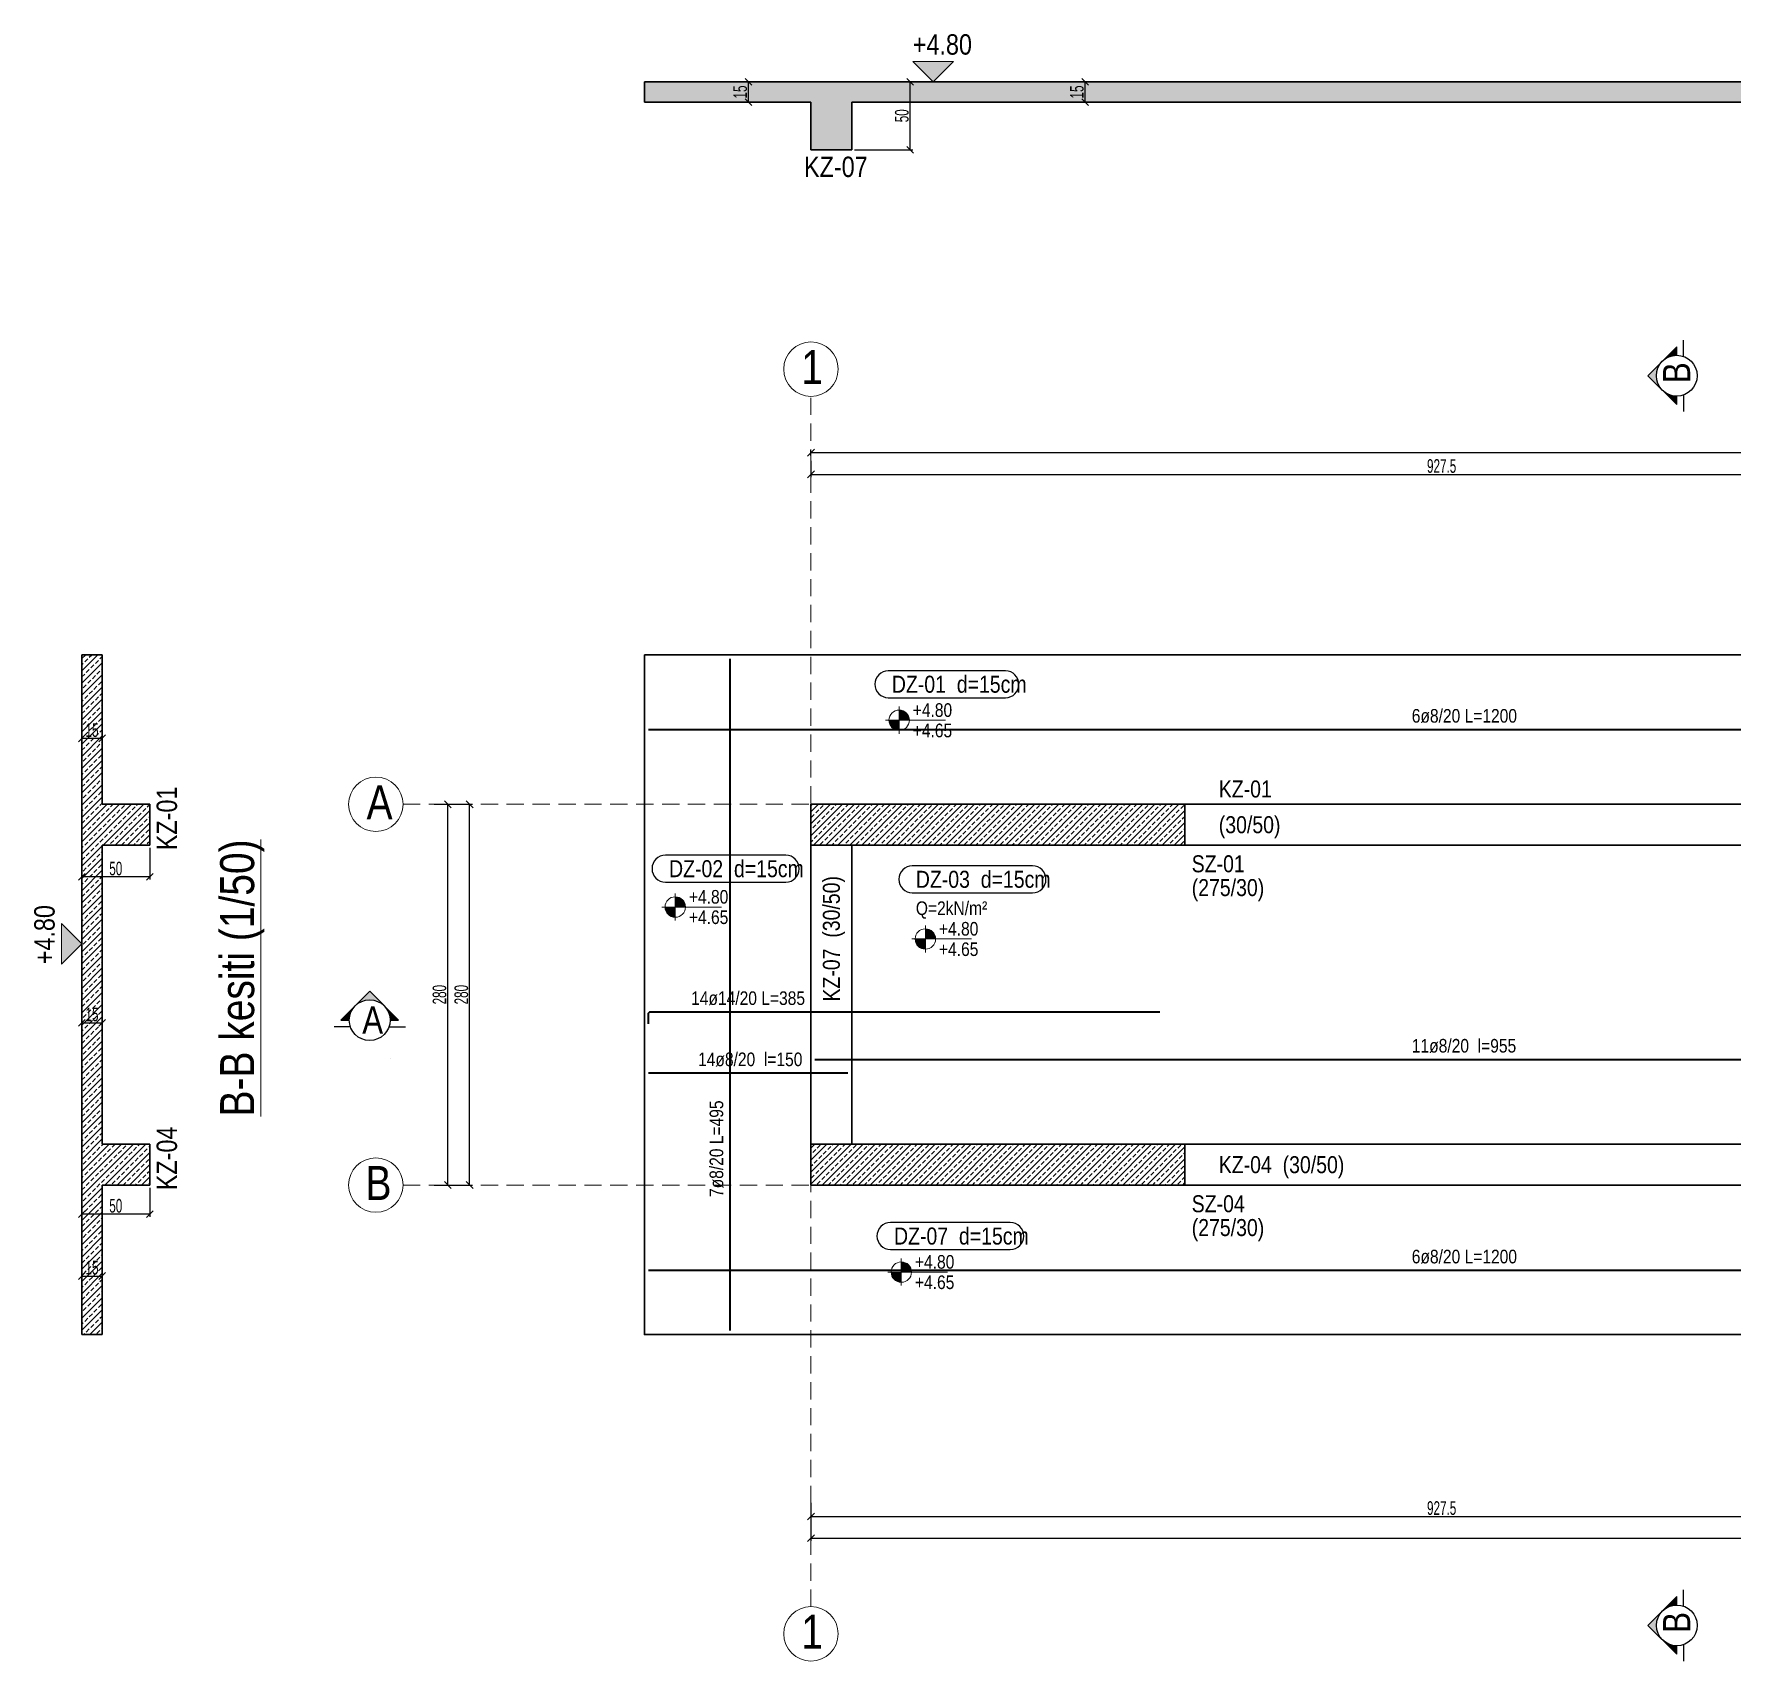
# Model space of a CAD drawing. Header units: millimetres. Extents: x 2453 to 5317, y 563 to 1759.
# Drawn here: x 2453 to 3701, y 563 to 1759 of the extents above; entities that cross this region are included whole.
import ezdxf
from ezdxf.enums import TextEntityAlignment as Align

# ---------------------------------------------------------------- set-up
doc = ezdxf.new("R2010")
doc.units = ezdxf.units.MM
doc.linetypes.add('DASHED', pattern=[19.05, 12.7, -6.35])
for name, color, linetype, lineweight in [('AKS BALONU (BEYKENT)', 7, 'Continuous', 20), ('AKS CIZGISI (BEYKENT)', 252, 'DASHED', 20), ('AKS NO (BEYKENT)', 3, 'Continuous', 20), ('AKS OLCU (BEYKENT)', 200, 'Continuous', 20), ('DONATI (BEYKENT)', 4, 'Continuous', 35), ('DONATI YAZISI (BEYKENT)', 3, 'Continuous', 20), ('DOSEME ISMI (BEYKENT)', 9, 'Continuous', 20), ('DOSEME PAFTA (BEYKENT)', 3, 'Continuous', 20), ('DOSEME SINIRI (BEYKENT)', 2, 'Continuous', 30), ('HASIR CIZGI (BEYKENT)', 1, 'Continuous', 20), ('KESIT (BEYKENT)', 151, 'Continuous', 25), ('KESIT ISMI (BEYKENT)', 6, 'Continuous', 20), ('KIRIS (BEYKENT)', 2, 'Continuous', 30), ('KIRIS ISMI (BEYKENT)', 40, 'Continuous', 20), ('KOLON (BEYKENT)', 3, 'Continuous', 30), ('KOLON ISMI (BEYKENT)', 91, 'Continuous', 20), ('KOT CIZGI (BEYKENT)', 120, 'Continuous', 20), ('KOT YAZI (BEYKENT)', 7, 'Continuous', 20), ('OLCU (BEYKENT)', 14, 'Continuous', 20), ('TARAMA (BEYKENT)', 252, 'Continuous', 25), ('YAZI (BEYKENT)', 140, 'Continuous', 20)]:
    doc.layers.add(name, color=color, linetype=linetype, lineweight=lineweight)
doc.styles.add('DONATI YAZISI (BEYKENT)', font='')
doc.styles.add('DSMOLC-50', font='bahnschrift light condensed', dxfattribs={"width": 0.75, "height": 10})
doc.styles.add('KOT (BEYKENT)', font='')
doc.styles.add('stastyle', font='RomanSTA.ttf')
doc.styles.add('YAZI (BEYKENT)', font='')
doc.styles.get('DONATI YAZISI (BEYKENT)').set_extended_font_data('Bahnschrift Light Condensed')
doc.styles.get('KOT (BEYKENT)').set_extended_font_data('Bahnschrift Light Condensed')
doc.styles.get('YAZI (BEYKENT)').set_extended_font_data('Bahnschrift Light Condensed')
doc.dimstyles.new('DSMOLC-50', dxfattribs={"dimtxt": 10, "dimasz": 5, "dimexe": 2, "dimexo": 2, "dimgap": 1, "dimtad": 1, "dimdec": 1, "dimrnd": 0.5, "dimzin": 12, "dimdsep": 46, "dimtxsty": 'DSMOLC-50', "dimblk": 'OBLIQUE', "dimblk1": 'OBLIQUE', "dimblk2": 'OBLIQUE', "dimcen": 0, "dimclrt": 7, "dimadec": 0, "dimazin": 0, "dimtfac": 1, "dimtdec": 4, "dimtix": 1, "dimtmove": 2, "dimatfit": 3, "dimfxl": 1, "dimtzin": 0, "dimarcsym": 0})
pattern_1 = [(45, (1777.017, -1968.9596), (-4.419417, 4.419417), []), (45, (1781.437, -1968.9596), (-4.419417, 4.419417), [3.125, -1.5625])]

# ---------------------------------------------------------------- blocks, each defined once
blk = doc.blocks.new('_Oblique')
at = {"color": 0, "linetype": 'ByBlock', "lineweight": -2}
blk.add_line((-0.5, -0.5), (0.5, 0.5), dxfattribs=at)
blk = doc.blocks.new('*D28')
at = {"layer": 'AKS OLCU (BEYKENT)', "color": 0, "lineweight": -2, "transparency": 16777216}
for p, q in [((3024.2, 1445.5), (3024.2, 1433.5)), ((3024.2, 1435.5), (3951.7, 1435.5)), ((3951.7, 1445.5), (3951.7, 1433.5))]:
    blk.add_line(p, q, dxfattribs=at)
at = {"layer": 'DEFPOINTS', "color": 0, "transparency": 16777216}
for p in [(3024.2, 1447.5), (3951.7, 1447.5), (3951.7, 1435.5)]:
    blk.add_point(p, dxfattribs=at)
at = {"layer": 'AKS OLCU (BEYKENT)', "color": 0, "lineweight": -2, "transparency": 16777216, "xscale": 5, "yscale": 5, "zscale": 5, "rotation": 180}
blk.add_blockref('_Oblique', (3024.2, 1435.5), dxfattribs=at)
at = {"layer": 'AKS OLCU (BEYKENT)', "color": 0, "lineweight": -2, "transparency": 16777216, "xscale": 5, "yscale": 5, "zscale": 5}
blk.add_blockref('_Oblique', (3951.7, 1435.5), dxfattribs=at)
at = {"layer": 'AKS OLCU (BEYKENT)', "color": 7, "transparency": 16777216, "insert": (3488, 1441.6), "char_height": 10, "attachment_point": 5, "style": 'DSMOLC-50'}
blk.add_mtext('927.5', dxfattribs=at)
blk = doc.blocks.new('*D31')
at = {"layer": 'AKS OLCU (BEYKENT)', "color": 0, "lineweight": -2, "transparency": 16777216}
for p, q in [((3024.2, 1449.5), (3024.2, 1453.5)), ((3024.2, 1451.5), (4951.7, 1451.5)), ((4951.7, 1449.5), (4951.7, 1453.5))]:
    blk.add_line(p, q, dxfattribs=at)
at = {"layer": 'DEFPOINTS', "color": 0, "transparency": 16777216}
for p in [(4951.7, 1451.5), (3024.2, 1447.5), (4951.7, 1447.5)]:
    blk.add_point(p, dxfattribs=at)
at = {"layer": 'AKS OLCU (BEYKENT)', "color": 0, "lineweight": -2, "transparency": 16777216, "xscale": 5, "yscale": 5, "zscale": 5, "rotation": 180}
blk.add_blockref('_Oblique', (3024.2, 1451.5), dxfattribs=at)
at = {"layer": 'AKS OLCU (BEYKENT)', "color": 0, "lineweight": -2, "transparency": 16777216, "xscale": 5, "yscale": 5, "zscale": 5}
blk.add_blockref('_Oblique', (4951.7, 1451.5), dxfattribs=at)
at = {"layer": 'AKS OLCU (BEYKENT)', "color": 7, "transparency": 16777216, "insert": (3988, 1457.6), "char_height": 10, "attachment_point": 5, "style": 'DSMOLC-50'}
blk.add_mtext('1927.5', dxfattribs=at)
blk = doc.blocks.new('*D32')
at = {"layer": 'AKS OLCU (BEYKENT)', "color": 0, "lineweight": -2, "transparency": 16777216}
for p, q in [((3024.2, 679.2), (3024.2, 667.2)), ((3951.7, 679.2), (3951.7, 667.2)), ((3024.2, 669.2), (3951.7, 669.2))]:
    blk.add_line(p, q, dxfattribs=at)
at = {"layer": 'DEFPOINTS', "color": 0, "transparency": 16777216}
for p in [(3024.2, 681.2), (3951.7, 681.2), (3951.7, 669.2)]:
    blk.add_point(p, dxfattribs=at)
at = {"layer": 'AKS OLCU (BEYKENT)', "color": 0, "lineweight": -2, "transparency": 16777216, "xscale": 5, "yscale": 5, "zscale": 5, "rotation": 180}
blk.add_blockref('_Oblique', (3024.2, 669.2), dxfattribs=at)
at = {"layer": 'AKS OLCU (BEYKENT)', "color": 0, "lineweight": -2, "transparency": 16777216, "xscale": 5, "yscale": 5, "zscale": 5}
blk.add_blockref('_Oblique', (3951.7, 669.2), dxfattribs=at)
at = {"layer": 'AKS OLCU (BEYKENT)', "color": 7, "transparency": 16777216, "insert": (3488, 675.3), "char_height": 10, "attachment_point": 5, "style": 'DSMOLC-50'}
blk.add_mtext('927.5', dxfattribs=at)
blk = doc.blocks.new('*D35')
at = {"layer": 'AKS OLCU (BEYKENT)', "color": 0, "lineweight": -2, "transparency": 16777216}
for p, q in [((3024.2, 679.2), (3024.2, 651.2)), ((4951.7, 679.2), (4951.7, 651.2)), ((3024.2, 653.2), (4951.7, 653.2))]:
    blk.add_line(p, q, dxfattribs=at)
at = {"layer": 'DEFPOINTS', "color": 0, "transparency": 16777216}
for p in [(3024.2, 681.2), (4951.7, 681.2), (4951.7, 653.2)]:
    blk.add_point(p, dxfattribs=at)
at = {"layer": 'AKS OLCU (BEYKENT)', "color": 0, "lineweight": -2, "transparency": 16777216, "xscale": 5, "yscale": 5, "zscale": 5, "rotation": 180}
blk.add_blockref('_Oblique', (3024.2, 653.2), dxfattribs=at)
at = {"layer": 'AKS OLCU (BEYKENT)', "color": 0, "lineweight": -2, "transparency": 16777216, "xscale": 5, "yscale": 5, "zscale": 5}
blk.add_blockref('_Oblique', (4951.7, 653.2), dxfattribs=at)
at = {"layer": 'AKS OLCU (BEYKENT)', "color": 7, "transparency": 16777216, "insert": (3988, 659.3), "char_height": 10, "attachment_point": 5, "style": 'DSMOLC-50'}
blk.add_mtext('1927.5', dxfattribs=at)
blk = doc.blocks.new('*D38')
at = {"layer": 'AKS OLCU (BEYKENT)', "color": 0, "lineweight": -2, "transparency": 16777216}
for p, q in [((2747.2, 1192.9), (2759.2, 1192.9)), ((2757.2, 912.9), (2757.2, 1192.9)), ((2747.2, 912.9), (2759.2, 912.9))]:
    blk.add_line(p, q, dxfattribs=at)
at = {"layer": 'DEFPOINTS', "color": 0, "transparency": 16777216}
for p in [(2745.2, 1192.9), (2757.2, 1192.9), (2745.2, 912.9)]:
    blk.add_point(p, dxfattribs=at)
at = {"layer": 'AKS OLCU (BEYKENT)', "color": 0, "lineweight": -2, "transparency": 16777216, "xscale": 5, "yscale": 5, "zscale": 5}
for p, rotation in [((2757.2, 1192.9), 90), ((2757.2, 912.9), 270)]:
    blk.add_blockref('_Oblique', p, dxfattribs=dict(at, rotation=rotation))
at = {"layer": 'AKS OLCU (BEYKENT)', "color": 7, "transparency": 16777216, "insert": (2751.1, 1052.9), "char_height": 10, "attachment_point": 5, "rotation": 90, "style": 'DSMOLC-50'}
blk.add_mtext('280', dxfattribs=at)
blk = doc.blocks.new('*D39')
at = {"layer": 'AKS OLCU (BEYKENT)', "color": 0, "lineweight": -2, "transparency": 16777216}
for p, q in [((2747.2, 1192.9), (2775.2, 1192.9)), ((2773.2, 912.9), (2773.2, 1192.9)), ((2747.2, 912.9), (2775.2, 912.9))]:
    blk.add_line(p, q, dxfattribs=at)
at = {"layer": 'DEFPOINTS', "color": 0, "transparency": 16777216}
for p in [(2745.2, 1192.9), (2773.2, 1192.9), (2745.2, 912.9)]:
    blk.add_point(p, dxfattribs=at)
at = {"layer": 'AKS OLCU (BEYKENT)', "color": 0, "lineweight": -2, "transparency": 16777216, "xscale": 5, "yscale": 5, "zscale": 5}
for p, rotation in [((2773.2, 1192.9), 90), ((2773.2, 912.9), 270)]:
    blk.add_blockref('_Oblique', p, dxfattribs=dict(at, rotation=rotation))
at = {"layer": 'AKS OLCU (BEYKENT)', "color": 7, "transparency": 16777216, "insert": (2767.1, 1052.9), "char_height": 10, "attachment_point": 5, "rotation": 90, "style": 'DSMOLC-50'}
blk.add_mtext('280', dxfattribs=at)
blk = doc.blocks.new('*D40')
at = {"layer": 'DEFPOINTS', "color": 0, "transparency": 16777216}
for p in [(2962.9, 1724.2), (2978.3, 1724.2), (2962.9, 1709.2)]:
    blk.add_point(p, dxfattribs=at)
at = {"layer": 'OLCU (BEYKENT)', "color": 0, "lineweight": -2, "transparency": 16777216}
for p, q in [((2964.9, 1724.2), (2980.3, 1724.2)), ((2978.3, 1709.2), (2978.3, 1724.2)), ((2964.9, 1709.2), (2980.3, 1709.2))]:
    blk.add_line(p, q, dxfattribs=at)
at = {"layer": 'OLCU (BEYKENT)', "color": 0, "lineweight": -2, "transparency": 16777216, "xscale": 5, "yscale": 5, "zscale": 5}
for p, rotation in [((2978.3, 1724.2), 90), ((2978.3, 1709.2), 270)]:
    blk.add_blockref('_Oblique', p, dxfattribs=dict(at, rotation=rotation))
at = {"layer": 'OLCU (BEYKENT)', "color": 7, "lineweight": -3, "transparency": 16777216, "insert": (2972.2, 1716.7), "char_height": 10, "attachment_point": 5, "rotation": 90, "style": 'DSMOLC-50'}
blk.add_mtext('15', dxfattribs=at)
blk = doc.blocks.new('*D41')
at = {"layer": 'DEFPOINTS', "color": 0, "transparency": 16777216}
for p in [(3054.2, 1724.2), (3097.2, 1724.2), (3054.2, 1674.2)]:
    blk.add_point(p, dxfattribs=at)
at = {"layer": 'OLCU (BEYKENT)', "color": 0, "lineweight": -2, "transparency": 16777216}
for p, q in [((3056.2, 1724.2), (3099.2, 1724.2)), ((3097.2, 1674.2), (3097.2, 1724.2)), ((3056.2, 1674.2), (3099.2, 1674.2))]:
    blk.add_line(p, q, dxfattribs=at)
at = {"layer": 'OLCU (BEYKENT)', "color": 0, "lineweight": -2, "transparency": 16777216, "xscale": 5, "yscale": 5, "zscale": 5}
for p, rotation in [((3097.2, 1724.2), 90), ((3097.2, 1674.2), 270)]:
    blk.add_blockref('_Oblique', p, dxfattribs=dict(at, rotation=rotation))
at = {"layer": 'OLCU (BEYKENT)', "color": 7, "lineweight": -3, "transparency": 16777216, "insert": (3091.1, 1699.2), "char_height": 10, "attachment_point": 5, "rotation": 90, "style": 'DSMOLC-50'}
blk.add_mtext('50', dxfattribs=at)
blk = doc.blocks.new('*D42')
at = {"layer": 'DEFPOINTS', "color": 0, "transparency": 16777216}
for p in [(3212.4, 1724.2), (3225.9, 1724.2), (3212.4, 1709.2)]:
    blk.add_point(p, dxfattribs=at)
at = {"layer": 'OLCU (BEYKENT)', "color": 0, "lineweight": -2, "transparency": 16777216}
for p, q in [((3214.4, 1724.2), (3227.9, 1724.2)), ((3225.9, 1709.2), (3225.9, 1724.2)), ((3214.4, 1709.2), (3227.9, 1709.2))]:
    blk.add_line(p, q, dxfattribs=at)
at = {"layer": 'OLCU (BEYKENT)', "color": 0, "lineweight": -2, "transparency": 16777216, "xscale": 5, "yscale": 5, "zscale": 5}
for p, rotation in [((3225.9, 1724.2), 90), ((3225.9, 1709.2), 270)]:
    blk.add_blockref('_Oblique', p, dxfattribs=dict(at, rotation=rotation))
at = {"layer": 'OLCU (BEYKENT)', "color": 7, "lineweight": -3, "transparency": 16777216, "insert": (3219.8, 1716.7), "char_height": 10, "attachment_point": 5, "rotation": 90, "style": 'DSMOLC-50'}
blk.add_mtext('15', dxfattribs=at)
blk = doc.blocks.new('*D48')
at = {"layer": 'DEFPOINTS', "color": 0, "transparency": 16777216}
for p in [(2488, 1259.7), (2503, 1259.7), (2503, 1241.4)]:
    blk.add_point(p, dxfattribs=at)
at = {"layer": 'OLCU (BEYKENT)', "color": 0, "lineweight": -2, "transparency": 16777216}
for p, q in [((2488, 1257.7), (2488, 1239.4)), ((2503, 1257.7), (2503, 1239.4)), ((2488, 1241.4), (2503, 1241.4))]:
    blk.add_line(p, q, dxfattribs=at)
at = {"layer": 'OLCU (BEYKENT)', "color": 0, "lineweight": -2, "transparency": 16777216, "xscale": 5, "yscale": 5, "zscale": 5, "rotation": 180}
blk.add_blockref('_Oblique', (2488, 1241.4), dxfattribs=at)
at = {"layer": 'OLCU (BEYKENT)', "color": 0, "lineweight": -2, "transparency": 16777216, "xscale": 5, "yscale": 5, "zscale": 5}
blk.add_blockref('_Oblique', (2503, 1241.4), dxfattribs=at)
at = {"layer": 'OLCU (BEYKENT)', "color": 7, "lineweight": -3, "transparency": 16777216, "insert": (2495.5, 1247.4), "char_height": 10, "attachment_point": 5, "style": 'DSMOLC-50'}
blk.add_mtext('15', dxfattribs=at)
blk = doc.blocks.new('*D49')
at = {"layer": 'DEFPOINTS', "color": 0, "transparency": 16777216}
for p in [(2488, 1162.9), (2538, 1162.9), (2488, 1139.5)]:
    blk.add_point(p, dxfattribs=at)
at = {"layer": 'OLCU (BEYKENT)', "color": 0, "lineweight": -2, "transparency": 16777216}
for p, q in [((2488, 1160.9), (2488, 1137.5)), ((2538, 1160.9), (2538, 1137.5)), ((2538, 1139.5), (2488, 1139.5))]:
    blk.add_line(p, q, dxfattribs=at)
at = {"layer": 'OLCU (BEYKENT)', "color": 0, "lineweight": -2, "transparency": 16777216, "xscale": 5, "yscale": 5, "zscale": 5, "rotation": 180}
blk.add_blockref('_Oblique', (2488, 1139.5), dxfattribs=at)
at = {"layer": 'OLCU (BEYKENT)', "color": 0, "lineweight": -2, "transparency": 16777216, "xscale": 5, "yscale": 5, "zscale": 5}
blk.add_blockref('_Oblique', (2538, 1139.5), dxfattribs=at)
at = {"layer": 'OLCU (BEYKENT)', "color": 7, "lineweight": -3, "transparency": 16777216, "insert": (2513, 1145.6), "char_height": 10, "attachment_point": 5, "style": 'DSMOLC-50'}
blk.add_mtext('50', dxfattribs=at)
blk = doc.blocks.new('*D50')
at = {"layer": 'DEFPOINTS', "color": 0, "transparency": 16777216}
for p in [(2488, 1043.1), (2503, 1043.1), (2503, 1032.2)]:
    blk.add_point(p, dxfattribs=at)
at = {"layer": 'OLCU (BEYKENT)', "color": 0, "lineweight": -2, "transparency": 16777216}
for p, q in [((2488, 1041.1), (2488, 1030.2)), ((2503, 1041.1), (2503, 1030.2)), ((2488, 1032.2), (2503, 1032.2))]:
    blk.add_line(p, q, dxfattribs=at)
at = {"layer": 'OLCU (BEYKENT)', "color": 0, "lineweight": -2, "transparency": 16777216, "xscale": 5, "yscale": 5, "zscale": 5, "rotation": 180}
blk.add_blockref('_Oblique', (2488, 1032.2), dxfattribs=at)
at = {"layer": 'OLCU (BEYKENT)', "color": 0, "lineweight": -2, "transparency": 16777216, "xscale": 5, "yscale": 5, "zscale": 5}
blk.add_blockref('_Oblique', (2503, 1032.2), dxfattribs=at)
at = {"layer": 'OLCU (BEYKENT)', "color": 7, "lineweight": -3, "transparency": 16777216, "insert": (2495.5, 1038.3), "char_height": 10, "attachment_point": 5, "style": 'DSMOLC-50'}
blk.add_mtext('15', dxfattribs=at)
blk = doc.blocks.new('*D51')
at = {"layer": 'DEFPOINTS', "color": 0, "transparency": 16777216}
for p in [(2488, 912.9), (2538, 912.9), (2488, 891.5)]:
    blk.add_point(p, dxfattribs=at)
at = {"layer": 'OLCU (BEYKENT)', "color": 0, "lineweight": -2, "transparency": 16777216}
for p, q in [((2488, 910.9), (2488, 889.5)), ((2538, 910.9), (2538, 889.5)), ((2538, 891.5), (2488, 891.5))]:
    blk.add_line(p, q, dxfattribs=at)
at = {"layer": 'OLCU (BEYKENT)', "color": 0, "lineweight": -2, "transparency": 16777216, "xscale": 5, "yscale": 5, "zscale": 5, "rotation": 180}
blk.add_blockref('_Oblique', (2488, 891.5), dxfattribs=at)
at = {"layer": 'OLCU (BEYKENT)', "color": 0, "lineweight": -2, "transparency": 16777216, "xscale": 5, "yscale": 5, "zscale": 5}
blk.add_blockref('_Oblique', (2538, 891.5), dxfattribs=at)
at = {"layer": 'OLCU (BEYKENT)', "color": 7, "lineweight": -3, "transparency": 16777216, "insert": (2513, 897.6), "char_height": 10, "attachment_point": 5, "style": 'DSMOLC-50'}
blk.add_mtext('50', dxfattribs=at)
blk = doc.blocks.new('*D52')
at = {"layer": 'DEFPOINTS', "color": 0, "transparency": 16777216}
for p in [(2488, 858.2), (2503, 857.9), (2503, 846)]:
    blk.add_point(p, dxfattribs=at)
at = {"layer": 'OLCU (BEYKENT)', "color": 0, "lineweight": -2, "transparency": 16777216}
for p, q in [((2488, 856.2), (2488, 844)), ((2503, 855.9), (2503, 844)), ((2488, 846), (2503, 846))]:
    blk.add_line(p, q, dxfattribs=at)
at = {"layer": 'OLCU (BEYKENT)', "color": 0, "lineweight": -2, "transparency": 16777216, "xscale": 5, "yscale": 5, "zscale": 5, "rotation": 180}
blk.add_blockref('_Oblique', (2488, 846), dxfattribs=at)
at = {"layer": 'OLCU (BEYKENT)', "color": 0, "lineweight": -2, "transparency": 16777216, "xscale": 5, "yscale": 5, "zscale": 5}
blk.add_blockref('_Oblique', (2503, 846), dxfattribs=at)
at = {"layer": 'OLCU (BEYKENT)', "color": 7, "lineweight": -3, "transparency": 16777216, "insert": (2495.5, 852.1), "char_height": 10, "attachment_point": 5, "style": 'DSMOLC-50'}
blk.add_mtext('15', dxfattribs=at)

msp = doc.modelspace()

# ---------------------------------------------------------------- hatches: boundary and pattern name
at = {"layer": 'KESIT (BEYKENT)', "lineweight": -3}
h = msp.add_hatch(color=256, dxfattribs=at)
h.dxf.hatch_style = 1
h.paths.add_polyline_path([(3660.89, 1529.29), (3650.29, 1518.68, -0.1989124), (3660.89, 1523.07)])
h = msp.add_hatch(color=256, dxfattribs=at)
h.dxf.hatch_style = 1
h.paths.add_polyline_path([(3650.29, 1518.68), (3639.68, 1508.07), (3650.29, 1497.47, -0.1989124), (3645.89, 1508.07, -0.1989124)])
h = msp.add_hatch(color=256, dxfattribs=at)
h.dxf.hatch_style = 1
h.paths.add_polyline_path([(3660.89, 1493.07, -0.1989124), (3650.29, 1497.47), (3660.89, 1486.86)])
h = msp.add_hatch(color=256, dxfattribs=at)
h.dxf.hatch_style = 1
h.paths.add_polyline_path([(2710.34, 1044.77), (2699.74, 1055.37), (2689.13, 1044.77, -0.1989124), (2699.74, 1049.16, -0.1989124)])
h = msp.add_hatch(color=256, dxfattribs=at)
h.dxf.hatch_style = 1
h.paths.add_polyline_path([(2684.74, 1034.16, -0.1989124), (2689.13, 1044.77), (2678.52, 1034.16)])
h = msp.add_hatch(color=256, dxfattribs=at)
h.dxf.hatch_style = 1
h.paths.add_polyline_path([(2720.95, 1034.16), (2710.34, 1044.77, -0.1989124), (2714.74, 1034.16)])
h = msp.add_hatch(color=256, dxfattribs=at)
h.dxf.hatch_style = 1
h.paths.add_polyline_path([(3650.33, 599.68), (3639.72, 589.07), (3650.33, 578.47, -0.1989124), (3645.94, 589.07, -0.1989124)])
h = msp.add_hatch(color=256, dxfattribs=at)
h.dxf.hatch_style = 1
h.paths.add_polyline_path([(3660.94, 610.29), (3650.33, 599.68, -0.1989124), (3660.94, 604.07)])
h = msp.add_hatch(color=256, dxfattribs=at)
h.dxf.hatch_style = 1
h.paths.add_polyline_path([(3660.94, 574.07, -0.1989124), (3650.33, 578.47), (3660.94, 567.86)])
at = {"layer": 'KOT CIZGI (BEYKENT)'}
for points in [[(3129.12, 1739.16), (3099.12, 1739.16), (3114.12, 1724.16)], [(2473.03, 1105.28), (2473.03, 1075.28), (2488.03, 1090.28)]]:
    msp.add_hatch(color=256, dxfattribs=at).paths.add_polyline_path(points)
h = msp.add_hatch(color=256, dxfattribs=at)
h.dxf.hatch_style = 1
h.paths.add_polyline_path([(3089.06, 1262.19), (3089.06, 1254.69), (3096.56, 1254.69, 0.4142136)])
h = msp.add_hatch(color=256, dxfattribs=at)
h.dxf.hatch_style = 1
h.paths.add_polyline_path([(3089.06, 1254.69), (3081.56, 1254.69, 0.4142136), (3089.06, 1247.19)])
h = msp.add_hatch(color=256, dxfattribs=at)
h.dxf.hatch_style = 1
h.paths.add_polyline_path([(2924.45, 1124.85), (2924.45, 1117.35), (2931.95, 1117.35, 0.4142136)])
h = msp.add_hatch(color=256, dxfattribs=at)
h.dxf.hatch_style = 1
h.paths.add_polyline_path([(2924.45, 1117.35), (2916.95, 1117.35, 0.4142136), (2924.45, 1109.85)])
h = msp.add_hatch(color=256, dxfattribs=at)
h.dxf.hatch_style = 1
h.paths.add_polyline_path([(3108.34, 1101.34), (3108.34, 1093.84), (3115.84, 1093.84, 0.4142136)])
h = msp.add_hatch(color=256, dxfattribs=at)
h.dxf.hatch_style = 1
h.paths.add_polyline_path([(3108.34, 1093.84), (3100.84, 1093.84, 0.4142136), (3108.34, 1086.34)])
h = msp.add_hatch(color=256, dxfattribs=at)
h.dxf.hatch_style = 1
h.paths.add_polyline_path([(3090.67, 848.91), (3083.17, 848.91, 0.4142136), (3090.67, 841.41)])
h = msp.add_hatch(color=256, dxfattribs=at)
h.dxf.hatch_style = 1
h.paths.add_polyline_path([(3090.67, 856.41), (3090.67, 848.91), (3098.17, 848.91, 0.4142136)])
at = {"layer": 'TARAMA (BEYKENT)', "lineweight": -3}
h = msp.add_hatch(dxfattribs=at)
h.set_pattern_fill('ANSI33', color=256)
h.set_pattern_definition([(45, (1777.017, -1931.658), (-4.490128, 4.490128), []), (45, (1781.5074, -1931.658), (-4.490128, 4.490128), [3.175, -1.5875])])
h.paths.add_polyline_path([(4151.72, 1709.16), (4921.82, 1709.16), (4921.82, 1624.16), (4951.82, 1624.16), (4951.82, 1709.16), (5071.72, 1709.16), (5071.72, 1724.16), (2901.72, 1724.16), (2901.72, 1709.16), (3024.12, 1709.16), (3024.12, 1674.16), (3054.22, 1674.16), (3054.22, 1709.16), (3951.62, 1709.16), (3951.62, 1674.16), (3981.65, 1674.16), (3981.65, 1709.16), (4121.75, 1709.16), (4121.75, 1674.16), (4151.72, 1674.16)])
h = msp.add_hatch(dxfattribs=at)
h.set_pattern_fill('ANSI33', color=256)
h.set_pattern_definition([(45, (1724.575, -1968.9596), (-4.490128, 4.490128), []), (45, (1729.065, -1968.9596), (-4.490128, 4.490128), [3.175, -1.5875])])
h.paths.add_polyline_path([(2538.03, 942.89), (2503.03, 942.89), (2503.03, 1162.89), (2538.03, 1162.89), (2538.03, 1192.89), (2503.03, 1192.89), (2503.03, 1302.89), (2488.03, 1302.89), (2488.03, 802.89), (2503.03, 802.89), (2503.03, 912.89), (2538.03, 912.89)])
at = {"layer": 'TARAMA (BEYKENT)'}
h = msp.add_hatch(dxfattribs=at)
h.set_pattern_fill('ANSI33', color=256, style=0, pattern_type=0)
h.set_pattern_definition(pattern_1)
h.paths.add_polyline_path([(3024.22, 1192.89), (3299.22, 1192.89), (3299.22, 1162.89), (3024.22, 1162.89)], flags=0)
h = msp.add_hatch(dxfattribs=at)
h.set_pattern_fill('ANSI33', color=256, style=0, pattern_type=0)
h.set_pattern_definition(pattern_1)
h.paths.add_polyline_path([(3024.22, 942.89), (3299.22, 942.89), (3299.22, 912.89), (3024.22, 912.89)], flags=0)

# ---------------------------------------------------------------- linework, layer by layer
at = {"layer": 'AKS BALONU (BEYKENT)'}
for centre in [(3024.22, 1512.89), (2704.22, 1192.89), (2704.22, 912.89), (3024.22, 582.89)]:
    msp.add_circle(centre, 20, dxfattribs=at)
at = {"layer": 'AKS CIZGISI (BEYKENT)'}
for p, q in [((3024.22, 602.89), (3024.22, 1492.89)), ((2724.22, 1192.89), (5266.72, 1192.89)), ((2724.22, 912.89), (5266.72, 912.89))]:
    msp.add_line(p, q, dxfattribs=at)
at = {"layer": 'DONATI (BEYKENT)'}
for points in [[(2964.7, 805.89), (2964.7, 1299.89)], [(2904.72, 1247.94), (4104.72, 1247.94)], [(3027.12, 1005.33), (3978.64, 1005.33)], [(2904.72, 995.33), (3051.22, 995.33)], [(2904.72, 850.31), (4104.72, 850.31)]]:
    msp.add_lwpolyline(points, dxfattribs=at)
msp.add_lwpolyline([(2904.72, 1031.33), (2904.72, 1038.83, -0.4142136), (2906.22, 1040.33), (3280.72, 1040.33)], format="xyb", dxfattribs=at)
at = {"layer": 'DOSEME PAFTA (BEYKENT)', "lineweight": -3}
for points in [[(3081.08, 1271.28), (3167.26, 1271.28, 1), (3167.26, 1291.07), (3081.08, 1291.07, 1)], [(2917.22, 1135.65), (3005.72, 1135.65, 1), (3005.72, 1155.43), (2917.22, 1155.43, 1)], [(3098.7, 1127.83), (3187.14, 1127.83, 1), (3187.14, 1147.62), (3098.7, 1147.62, 1)], [(3082.66, 865.5), (3170.83, 865.5, 1), (3170.83, 885.28), (3082.66, 885.28, 1)]]:
    msp.add_lwpolyline(points, format="xyb", close=True, dxfattribs=at)
at = {"layer": 'DOSEME SINIRI (BEYKENT)'}
for p, q in [((2901.72, 1724.16), (5071.72, 1724.16)), ((2901.72, 1724.16), (2901.72, 1709.16)), ((3024.12, 1724.16), (3299.12, 1724.16)), ((2901.72, 1709.16), (3024.12, 1709.16)), ((3024.12, 1709.16), (3024.12, 1674.16)), ((3054.22, 1709.16), (3054.22, 1674.16)), ((3054.22, 1709.16), (3951.62, 1709.16)), ((3024.12, 1674.16), (3054.22, 1674.16)), ((2488.03, 1302.89), (2503.03, 1302.89)), ((2488.03, 1302.89), (2488.03, 802.89)), ((2503.03, 1302.89), (2503.03, 1192.89)), ((2503.03, 1192.89), (2538.03, 1192.89)), ((2538.03, 1192.89), (2538.03, 1162.89)), ((2503.03, 1162.89), (2538.03, 1162.89)), ((2503.03, 1162.89), (2503.03, 942.89)), ((2503.03, 942.89), (2538.03, 942.89)), ((2538.03, 942.89), (2538.03, 912.89)), ((2503.03, 912.89), (2538.03, 912.89)), ((2503.03, 912.89), (2503.03, 802.89)), ((2488.03, 802.89), (2503.03, 802.89))]:
    msp.add_line(p, q, dxfattribs=at)
msp.add_lwpolyline([(2901.72, 1302.89), (5071.72, 1302.89), (5071.72, 802.89), (2901.72, 802.89)], close=True, dxfattribs=at)
at = {"layer": 'KESIT (BEYKENT)', "lineweight": -3, "flags": 128}
for points in [[(3660.89, 1523.07), (3660.89, 1529.29), (3639.68, 1508.07), (3660.89, 1486.86), (3660.89, 1493.07)], [(3665.89, 1522.22), (3665.89, 1534.29)], [(3665.89, 1493.93), (3665.89, 1481.86)], [(2714.74, 1034.16), (2720.95, 1034.16), (2699.74, 1055.37), (2678.52, 1034.16), (2684.74, 1034.16)], [(2685.59, 1029.16), (2673.52, 1029.16)], [(2713.88, 1029.16), (2725.95, 1029.16)], [(3665.94, 603.22), (3665.94, 615.29)], [(3660.94, 604.07), (3660.94, 610.29), (3639.72, 589.07), (3660.94, 567.86), (3660.94, 574.07)], [(3665.94, 574.93), (3665.94, 562.86)]]:
    msp.add_lwpolyline(points, dxfattribs=at)
at = {"layer": 'KESIT (BEYKENT)', "lineweight": -3}
for centre in [(3660.89, 1508.07), (2699.74, 1034.16), (3660.94, 589.07)]:
    msp.add_circle(centre, 15, dxfattribs=at)
at = {"layer": 'KIRIS (BEYKENT)'}
for p, q in [((3299.12, 1192.89), (3951.62, 1192.89)), ((3024.12, 1162.99), (3024.12, 942.79)), ((3054.22, 1162.99), (3054.22, 942.79)), ((3299.12, 1162.89), (3951.62, 1162.89)), ((3299.12, 942.89), (3951.62, 942.89)), ((3299.12, 912.89), (3951.62, 912.89))]:
    msp.add_line(p, q, dxfattribs=at)
at = {"layer": 'KOLON (BEYKENT)'}
for points in [[(3024.22, 1192.89), (3299.22, 1192.89), (3299.22, 1162.89), (3024.22, 1162.89)], [(3024.22, 942.89), (3299.22, 942.89), (3299.22, 912.89), (3024.22, 912.89)]]:
    msp.add_lwpolyline(points, close=True, dxfattribs=at)
at = {"layer": 'KOT CIZGI (BEYKENT)'}
for p, q in [((3099.12, 1739.16), (3129.12, 1739.16)), ((3114.12, 1724.16), (3099.12, 1739.16)), ((3114.12, 1724.16), (3129.12, 1739.16)), ((3094.12, 1724.16), (3134.12, 1724.16)), ((3089.06, 1264.69), (3089.06, 1244.69)), ((3079.06, 1254.69), (3123.09, 1254.69)), ((2924.45, 1127.35), (2924.45, 1107.35)), ((2914.45, 1117.35), (2958.47, 1117.35)), ((2473.03, 1075.28), (2473.03, 1105.28)), ((2488.03, 1090.28), (2473.03, 1105.28)), ((2488.03, 1070.28), (2488.03, 1110.28)), ((3108.34, 1103.84), (3108.34, 1083.84)), ((2488.03, 1090.28), (2473.03, 1075.28)), ((3098.34, 1093.84), (3142.37, 1093.84)), ((3080.67, 848.91), (3124.7, 848.91)), ((3090.67, 858.91), (3090.67, 838.91))]:
    msp.add_line(p, q, dxfattribs=at)
for centre in [(3089.06, 1254.69), (2924.45, 1117.35), (3108.34, 1093.84), (3090.67, 848.91)]:
    msp.add_circle(centre, 7.5, dxfattribs=at)

# ---------------------------------------------------------------- texts
at = {"layer": 'AKS NO (BEYKENT)', "style": 'YAZI (BEYKENT)'}
for s, p in [('1', (3017.12, 1501.89)), ('A', (2697.43, 1181.89)), ('B', (2696.62, 901.89)), ('1', (3017.12, 571.89))]:
    msp.add_text(s, height=25, dxfattribs=at).set_placement(p)
at = {"layer": 'DONATI YAZISI (BEYKENT)', "style": 'DONATI YAZISI (BEYKENT)'}
for s, p in [('6ø8/20 L=1200', (3504.72, 1257.94)), ('14ø14/20 L=385', (2977.97, 1050.33)), (' 11ø8/20  l=955', (3502.88, 1015.33)), (' 14ø8/20  l=150', (2977.97, 1005.33)), ('6ø8/20 L=1200', (3504.72, 860.31))]:
    msp.add_text(s, height=10, dxfattribs=at).set_placement(p, align=Align.MIDDLE_CENTER)
msp.add_text('7ø8/20 L=495', height=10, rotation=90, dxfattribs=at).set_placement((2954.7, 939.61), align=Align.MIDDLE_CENTER)
at = {"layer": 'DOSEME ISMI (BEYKENT)', "style": 'YAZI (BEYKENT)'}
for s, p in [('DZ-01  d=15cm', (3083.72, 1274.94)), ('DZ-02  d=15cm', (2919.86, 1139.3)), ('DZ-03  d=15cm', (3101.34, 1131.49)), ('DZ-07  d=15cm', (3085.3, 869.15))]:
    msp.add_text(s, height=12.5, dxfattribs=at).set_placement(p)
at = {"layer": 'HASIR CIZGI (BEYKENT)', "style": 'stastyle'}
for s, p in [('& 4-.15- 1- 0- 9.275001', (2714.77, 1037.73)), ('& 1-.15- 1- 0- 9.275001', (2714.78, 1006.23))]:
    msp.add_text(s, height=0.0005, dxfattribs=at).set_placement(p)
at = {"layer": 'KESIT ISMI (BEYKENT)', "style": 'YAZI (BEYKENT)'}
for s, height, p in [('B', 20, (3670.77, 1502.62)), ('%%UB-B kesiti (1/50)', 25, (2614.74, 963.34)), ('B', 20, (3670.81, 583.62))]:
    msp.add_text(s, height=height, rotation=90, dxfattribs=at).set_placement(p)
msp.add_text('A', height=20, dxfattribs=at).set_placement((2694.28, 1024.29))
at = {"layer": 'KIRIS ISMI (BEYKENT)', "style": 'YAZI (BEYKENT)'}
for s, height, p in [('KZ-07', 15, (3019.12, 1654.16)), ('KZ-01', 12.5, (3324.12, 1197.89)), ('(30/50)', 12.5, (3324.12, 1171.64)), ('KZ-04  (30/50)', 12.5, (3324.12, 921.64))]:
    msp.add_text(s, height=height, dxfattribs=at).set_placement(p)
for s, height, p in [('KZ-01', 15, (2558.03, 1159.15)), ('KZ-07  (30/50)', 12.5, (3045.47, 1047.84)), ('KZ-04', 15, (2558.03, 909.12))]:
    msp.add_text(s, height=height, rotation=90, dxfattribs=at).set_placement(p)
at = {"layer": 'KOLON ISMI (BEYKENT)', "style": 'YAZI (BEYKENT)'}
for s, p in [('SZ-01', (3304.22, 1142.89)), ('(275/30)', (3304.22, 1125.39)), ('SZ-04', (3304.22, 892.89)), ('(275/30)', (3304.22, 875.39))]:
    msp.add_text(s, height=12.5, dxfattribs=at).set_placement(p)
at = {"layer": 'KOT YAZI (BEYKENT)', "style": 'KOT (BEYKENT)'}
for s, height, p in [('+4.80', 15, (3099.12, 1744.16)), ('+4.80', 10, (3099.06, 1257.19)), ('+4.65', 10, (3099.06, 1242.19)), ('+4.80', 10, (2934.45, 1119.85)), ('+4.65', 10, (2934.45, 1104.85)), ('+4.80', 10, (3118.34, 1096.34)), ('+4.65', 10, (3118.34, 1081.34)), ('+4.80', 10, (3100.67, 851.41)), ('+4.65', 10, (3100.67, 836.41))]:
    msp.add_text(s, height=height, dxfattribs=at).set_placement(p)
msp.add_text('+4.80', height=15, rotation=90, dxfattribs=at).set_placement((2468.03, 1075.28))
at = {"layer": 'YAZI (BEYKENT)', "style": 'YAZI (BEYKENT)'}
msp.add_text('Q=2kN/m²', height=10, dxfattribs=at).set_placement((3101.34, 1111.49))

# ---------------------------------------------------------------- dimensions: what is measured, and where the dimension line sits
at = {"layer": 'AKS OLCU (BEYKENT)'}
for base, p1, p2, picture, middle in [((4951.72, 1451.45), (3024.22, 1447.45), (4951.72, 1447.45), '*D31', (3987.97, 1457.56)), ((3951.72, 1435.45), (3024.22, 1447.45), (3951.72, 1447.45), '*D28', (3487.97, 1441.56)), ((3951.72, 669.19), (3024.22, 681.19), (3951.72, 681.19), '*D32', (3487.97, 675.3)), ((4951.72, 653.19), (3024.22, 681.19), (4951.72, 681.19), '*D35', (3987.97, 659.3))]:
    dim = msp.add_linear_dim(base=base, p1=p1, p2=p2, dimstyle='DSMOLC-50', dxfattribs=at)
    dim.commit()
    dim.dimension.update_dxf_attribs({"geometry": picture, "text_midpoint": middle})
for base, picture, middle in [((2757.22, 1192.89), '*D38', (2751.11, 1052.89)), ((2773.22, 1192.89), '*D39', (2767.11, 1052.89))]:
    dim = msp.add_linear_dim(base=base, p1=(2745.22, 912.89), p2=(2745.22, 1192.89), angle=90, dimstyle='DSMOLC-50', dxfattribs=at)
    dim.commit()
    dim.dimension.update_dxf_attribs({"geometry": picture, "text_midpoint": middle})
at = {"layer": 'OLCU (BEYKENT)', "lineweight": -3}
for base, p1, p2, picture, middle in [((2978.3, 1724.16), (2962.92, 1709.16), (2962.92, 1724.16), '*D40', (2972.25, 1716.66)), ((3097.25, 1724.16), (3054.22, 1674.16), (3054.22, 1724.16), '*D41', (3091.14, 1699.16)), ((3225.86, 1724.16), (3212.41, 1709.16), (3212.41, 1724.16), '*D42', (3219.81, 1716.66))]:
    dim = msp.add_linear_dim(base=base, p1=p1, p2=p2, angle=90, dimstyle='DSMOLC-50', dxfattribs=at)
    dim.commit()
    dim.dimension.update_dxf_attribs({"geometry": picture, "text_midpoint": middle})
for base, p1, p2, picture, middle in [((2503.03, 1241.38), (2488.03, 1259.72), (2503.03, 1259.72), '*D48', (2495.53, 1247.44)), ((2488.03, 1139.52), (2538.03, 1162.89), (2488.03, 1162.89), '*D49', (2513.03, 1145.62)), ((2503.03, 1032.22), (2488.03, 1043.09), (2503.03, 1043.09), '*D50', (2495.53, 1038.27)), ((2488.03, 891.52), (2538.03, 912.89), (2488.03, 912.89), '*D51', (2513.03, 897.62)), ((2503.03, 846.02), (2488.03, 858.24), (2503.03, 857.89), '*D52', (2495.53, 852.07))]:
    dim = msp.add_linear_dim(base=base, p1=p1, p2=p2, dimstyle='DSMOLC-50', dxfattribs=at)
    dim.commit()
    dim.dimension.update_dxf_attribs({"geometry": picture, "text_midpoint": middle})

doc.saveas('drawing.dxf')
